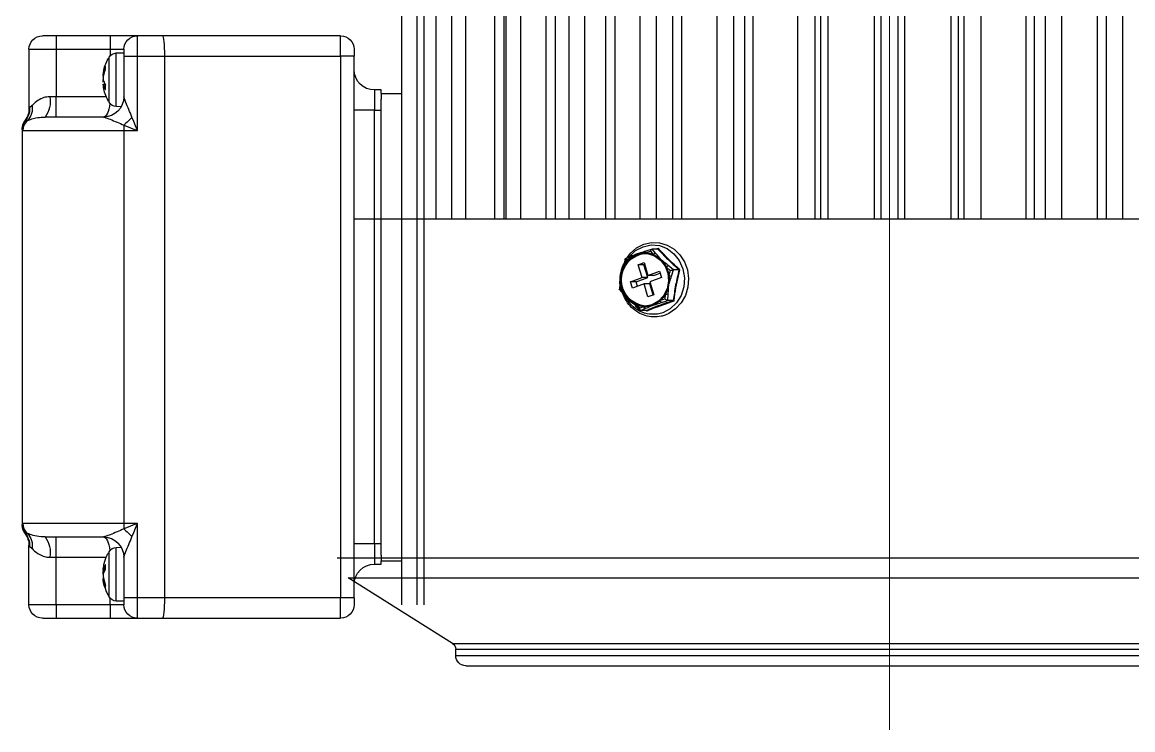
# Model space of a CAD drawing. Header units: millimetres. Extents: x 163705 to 1616509, y 81827 to 302547.
# Drawn here: x 221676.2 to 221922.1, y 154489.7 to 154646.4 of the extents above; entities that cross this region are included whole.
import ezdxf

# ---------------------------------------------------------------- set-up
doc = ezdxf.new("R2010")
doc.units = ezdxf.units.MM
doc.header["$LTSCALE"] = 10
doc.linetypes.add('CENTER2', pattern=[28.575, 19.05, -3.175, 3.175, -3.175])
doc.layers.add('1-中心线', color=1, linetype='CENTER2', lineweight=0)

# ---------------------------------------------------------------- blocks, each defined once
blk = doc.blocks.new('G$C5344DCDD')
for p, q in [((-6416.14, 2434.54), (-6416.19, 2434.05)), ((-6416.17, 2434.63), (-6416.14, 2434.54)), ((-6414.25, 2435.23), (-6326.69, 2435.23)), ((-6414.25, 2435.23), (-6413.97, 2435.02)), ((-6413.97, 2435.02), (-6413.97, 2412.73)), ((-6326.97, 2412.73), (-6326.97, 2435.02)), ((-6324.8, 2434.54), (-6324.77, 2434.63)), ((-6324.75, 2434.05), (-6324.8, 2434.54)), ((-6431.97, 2433.73), (-6431.97, 2427.73)), ((-6431.97, 2433.73), (-6418.87, 2433.73)), ((-6419.52, 2433.05), (-6418.99, 2433.6)), ((-6418.99, 2433.6), (-6418.87, 2433.73)), ((-6308.97, 2433.73), (-6322.07, 2433.73)), ((-6321.95, 2433.6), (-6321.42, 2433.05)), ((-6308.97, 2427.73), (-6308.97, 2433.73)), ((-6434.97, 2427.73), (-6434.97, 2430.73)), ((-6416.97, 2417.23), (-6416.97, 2430.18)), ((-6323.97, 2430.18), (-6323.97, 2417.23)), ((-6305.97, 2430.73), (-6305.97, 2427.73)), ((-6434.97, 2423.23), (-6434.97, 2427.73)), ((-6434.97, 2427.73), (-6431.97, 2427.73)), ((-6431.97, 2427.73), (-6431.97, 2415.73)), ((-6431.97, 2427.73), (-6421.47, 2427.73)), ((-6421.47, 2427.73), (-6421.47, 2429.13)), ((-6421.47, 2416.61), (-6421.47, 2427.73)), ((-6416.97, 2427.73), (-6421.47, 2427.73)), ((-6319.47, 2427.73), (-6323.97, 2427.73)), ((-6319.47, 2429.13), (-6319.47, 2427.73)), ((-6319.47, 2427.73), (-6319.47, 2416.59)), ((-6308.97, 2427.73), (-6319.47, 2427.73)), ((-6308.97, 2427.73), (-6305.97, 2427.73)), ((-6308.97, 2415.73), (-6308.97, 2427.73)), ((-6305.97, 2427.73), (-6305.97, 2415.73)), ((-6434.97, 2415.73), (-6434.97, 2423.23)), ((-6426.37, 2417.32), (-6428.27, 2416.82)), ((-6425.78, 2417.32), (-6427.67, 2416.82)), ((-6426.3, 2417.27), (-6426.54, 2417.24)), ((-6425.19, 2417.32), (-6424.04, 2416.82)), ((-6424.28, 2417.33), (-6424.31, 2416.94)), ((-6424.21, 2417.32), (-6424.24, 2416.91)), ((-6423.06, 2416.82), (-6424.21, 2417.32)), ((-6416.97, 2417.23), (-6416.96, 2417.16)), ((-6323.98, 2417.16), (-6323.97, 2417.23)), ((-6316.72, 2417.32), (-6317.82, 2416.82)), ((-6315.72, 2417.32), (-6316.83, 2416.82)), ((-6316.68, 2416.89), (-6316.72, 2417.32)), ((-6316.62, 2416.91), (-6316.66, 2417.33)), ((-6316.3, 2417.32), (-6316.65, 2417.23)), ((-6316.31, 2417.05), (-6316.3, 2417.32)), ((-6315.14, 2417.32), (-6313.22, 2416.82)), ((-6312.65, 2416.82), (-6314.57, 2417.32)), ((-6434.97, 2409.73), (-6434.97, 2415.73)), ((-6434.97, 2415.73), (-6431.97, 2415.73)), ((-6431.97, 2415.73), (-6430.57, 2415.73)), ((-6431.97, 2415.73), (-6431.97, 2412.73)), ((-6422.63, 2416.01), (-6430.21, 2416.01)), ((-6427.67, 2416.82), (-6428.27, 2416.82)), ((-6427.6, 2416.84), (-6428.19, 2416.84)), ((-6423.11, 2416.84), (-6424.09, 2416.84)), ((-6423.06, 2416.82), (-6424.04, 2416.82)), ((-6420.23, 2416.01), (-6422.63, 2416.01)), ((-6311.4, 2416.01), (-6320.71, 2416.01)), ((-6316.83, 2416.82), (-6317.82, 2416.82)), ((-6316.78, 2416.84), (-6317.78, 2416.84)), ((-6312.72, 2416.84), (-6313.3, 2416.84)), ((-6312.65, 2416.82), (-6313.22, 2416.82)), ((-6310.34, 2415.72), (-6311.56, 2416.45)), ((-6310.73, 2416.01), (-6311.4, 2416.01)), ((-6308.97, 2415.73), (-6310.37, 2415.73)), ((-6308.97, 2415.73), (-6305.97, 2415.73)), ((-6308.97, 2412.73), (-6308.97, 2415.73)), ((-6305.97, 2415.73), (-6305.97, 2409.73)), ((-6431.97, 2412.73), (-6430.47, 2412.73)), ((-6431.16, 2414.4), (-6431.22, 2412.73)), ((-6430.3, 2414.4), (-6431.16, 2414.4)), ((-6430.47, 2412.73), (-6430.47, 2409.73)), ((-6430.47, 2412.73), (-6421.45, 2412.73)), ((-6419.28, 2414.4), (-6430.3, 2414.4)), ((-6419.24, 2413.32), (-6419.28, 2414.4)), ((-6415.17, 2412.73), (-6413.97, 2412.73)), ((-6413.97, 2412.73), (-6326.97, 2412.73)), ((-6413.97, 2412.73), (-6413.97, 2409.73)), ((-6326.97, 2409.73), (-6326.97, 2412.73)), ((-6326.97, 2412.73), (-6325.77, 2412.73)), ((-6321.66, 2414.4), (-6321.7, 2413.32)), ((-6318.69, 2414.4), (-6321.66, 2414.4)), ((-6319.49, 2412.73), (-6310.47, 2412.73)), ((-6309.78, 2414.4), (-6318.69, 2414.4)), ((-6310.47, 2412.73), (-6308.97, 2412.73)), ((-6310.47, 2409.73), (-6310.47, 2412.73)), ((-6309.72, 2412.73), (-6309.78, 2414.4)), ((-6434.97, 2404.2), (-6434.97, 2409.73)), ((-6430.47, 2409.73), (-6434.97, 2409.73)), ((-6430.47, 2409.73), (-6430.47, 2403.73)), ((-6413.97, 2409.73), (-6430.47, 2409.73)), ((-6310.47, 2409.73), (-6326.97, 2409.73)), ((-6310.47, 2403.73), (-6310.47, 2409.73)), ((-6305.97, 2409.73), (-6310.47, 2409.73)), ((-6305.97, 2409.73), (-6305.97, 2404.2)), ((-6434.97, 2364.73), (-6434.97, 2404.2)), ((-6430.47, 2403.73), (-6430.47, 2364.73)), ((-6430.47, 2403.73), (-6310.47, 2403.73)), ((-6310.47, 2364.73), (-6310.47, 2403.73)), ((-6305.97, 2404.2), (-6305.97, 2364.73)), ((-6430.47, 2364.73), (-6434.97, 2364.73)), ((-6430.47, 2361.73), (-6430.47, 2364.73)), ((-6430.47, 2364.73), (-6310.47, 2364.73)), ((-6319.35, 2365.48), (-6319.35, 2120.98)), ((-6310.47, 2361.73), (-6310.47, 2364.73)), ((-6305.97, 2364.73), (-6310.47, 2364.73)), ((-6431.97, 2361.73), (-6430.47, 2361.73)), ((-6310.47, 2361.73), (-6430.47, 2361.73)), ((-6418.47, 2357.23), (-6418.47, 2361.73)), ((-6394.45, 2361.73), (-6394.45, 2120.98)), ((-6322.47, 2357.23), (-6322.47, 2361.73)), ((-6300.39, 2339.94), (-6314.9, 2363.03)), ((-6314.9, 2363.03), (-6314.9, 2123.44)), ((-6310.47, 2361.73), (-6308.97, 2361.73)), ((-6422.97, 2355.73), (-6422.97, 2357.23)), ((-6422.97, 2357.23), (-6418.47, 2357.23)), ((-6422.22, 2355.73), (-6422.97, 2355.73)), ((-6422.22, 2355.73), (-6420.96, 2355.73)), ((-6422.22, 2355.73), (-6422.22, 2351.23)), ((-6418.47, 2355.73), (-6420.96, 2355.73)), ((-6322.47, 2357.23), (-6418.47, 2357.23)), ((-6418.47, 2357.23), (-6418.47, 2355.73)), ((-6322.47, 2355.73), (-6418.47, 2355.73)), ((-6322.47, 2357.23), (-6317.97, 2357.23)), ((-6322.47, 2355.73), (-6322.47, 2357.23)), ((-6319.98, 2355.73), (-6322.47, 2355.73)), ((-6319.98, 2355.73), (-6318.72, 2355.73)), ((-6317.97, 2355.73), (-6318.72, 2355.73)), ((-6318.72, 2355.73), (-6318.72, 2351.23)), ((-6317.97, 2357.23), (-6317.97, 2355.73)), ((-6515.97, 2351.23), (-6422.22, 2351.23)), ((-6422.22, 2351.23), (-6318.72, 2351.23)), ((-6318.72, 2351.23), (-6308.97, 2351.23)), ((-6515.97, 2347.89), (-6308.97, 2347.89)), ((-6515.97, 2346.28), (-6308.97, 2346.28)), ((-6601.45, 2343.62), (-6394.45, 2343.62)), ((-6394.45, 2340.07), (-6601.45, 2340.07)), ((-6300.39, 2339.94), (-6300.39, 2146.53)), ((-6297.7, 2339.23), (-6299.12, 2339.23)), ((-6299.12, 2339.23), (-6299.12, 2147.23)), ((-6297.7, 2339.23), (-6297.7, 2147.23)), ((-6601.45, 2337.09), (-6394.45, 2337.09)), ((-6295.45, 2336.98), (-6295.45, 2149.48)), ((-6601.45, 2330.68), (-6394.45, 2330.68)), ((-6601.45, 2328.61), (-6394.45, 2328.61)), ((-6394.45, 2328.11), (-6601.45, 2328.11)), ((-6601.45, 2324.9), (-6394.45, 2324.9)), ((-6601.45, 2319.3), (-6394.45, 2319.3)), ((-6601.45, 2317.21), (-6394.45, 2317.21)), ((-6394.45, 2314.1), (-6601.45, 2314.1)), ((-6601.45, 2310.71), (-6394.45, 2310.71)), ((-6601.45, 2306.05), (-6394.45, 2306.05)), ((-6601.45, 2303.99), (-6394.45, 2303.99)), ((-6386.01, 2300.61), (-6385.55, 2301.69)), ((-6385.23, 2301.68), (-6385.59, 2300.88)), ((-6385.35, 2301.75), (-6384.14, 2302.11)), ((-6384.19, 2302.01), (-6385.23, 2301.68)), ((-6380.11, 2302.94), (-6381.32, 2302.86)), ((-6380.01, 2302.87), (-6378.87, 2302.95)), ((-6378.92, 2302.87), (-6379.97, 2302.8)), ((-6378.2, 2302.27), (-6378.92, 2302.87)), ((-6378.77, 2302.96), (-6377.81, 2302.14)), ((-6380.48, 2300.56), (-6381.42, 2297.98)), ((-6380.48, 2299.29), (-6381.42, 2296.71)), ((-6379.06, 2300.13), (-6380.48, 2300.56)), ((-6380.48, 2299.29), (-6380.48, 2300.56)), ((-6379.47, 2298.99), (-6380.48, 2299.29)), ((-6380, 2297.55), (-6379.06, 2300.13)), ((-6374.64, 2298.51), (-6375.33, 2299.35)), ((-6375.12, 2299.41), (-6374.16, 2298.27)), ((-6394.45, 2298.4), (-6601.45, 2298.4)), ((-6387.73, 2295.73), (-6387.28, 2297.13)), ((-6386.94, 2297.18), (-6387.25, 2296.15)), ((-6384.27, 2298.83), (-6384.74, 2297.54)), ((-6384.74, 2297.54), (-6381.89, 2296.69)), ((-6384.27, 2297.56), (-6384.33, 2297.41)), ((-6381.42, 2297.98), (-6384.27, 2298.83)), ((-6384.27, 2297.56), (-6384.27, 2298.83)), ((-6381.42, 2296.71), (-6384.27, 2297.56)), ((-6381.42, 2296.71), (-6381.42, 2297.98)), ((-6377.15, 2296.7), (-6380, 2297.55)), ((-6380, 2296.28), (-6380, 2297.55)), ((-6374.95, 2297.69), (-6374.64, 2298.51)), ((-6374.16, 2298.27), (-6374.62, 2297.19)), ((-6374.16, 2297.02), (-6374.16, 2298.27)), ((-6601.45, 2294.85), (-6394.45, 2294.85)), ((-6387.73, 2294.47), (-6387.73, 2295.73)), ((-6386.77, 2294.91), (-6387.73, 2295.73)), ((-6387.25, 2296.15), (-6386.56, 2295.52)), ((-6381.89, 2296.69), (-6382.84, 2294.1)), ((-6381.89, 2295.42), (-6382.42, 2293.98)), ((-6381.89, 2295.42), (-6381.89, 2296.69)), ((-6381.41, 2293.68), (-6380.47, 2296.26)), ((-6380.47, 2296.26), (-6377.62, 2295.4)), ((-6377.57, 2295.55), (-6380, 2296.28)), ((-6377.62, 2295.4), (-6377.15, 2296.7)), ((-6383.12, 2291.04), (-6384.08, 2292.18)), ((-6383.7, 2292.6), (-6382.97, 2291.79)), ((-6382.97, 2291.79), (-6381.92, 2292.07)), ((-6382.84, 2294.1), (-6381.41, 2293.68)), ((-6376.34, 2292.31), (-6377.75, 2292.21)), ((-6377.7, 2292.86), (-6376.67, 2292.97)), ((-6376.67, 2292.97), (-6376.31, 2293.99)), ((-6375.88, 2293.71), (-6376.34, 2292.31)), ((-6376.34, 2291.06), (-6376.34, 2292.31)), ((-6601.45, 2291.25), (-6394.45, 2291.25)), ((-6381.71, 2291.46), (-6383.12, 2291.04)), ((-6383.12, 2289.79), (-6383.12, 2291.04)), ((-6601.45, 2289.28), (-6394.45, 2289.28)), ((-6394.45, 2281.38), (-6601.45, 2281.38)), ((-6601.45, 2277.72), (-6394.45, 2277.72)), ((-6601.45, 2275.27), (-6394.45, 2275.27)), ((-6601.45, 2273.43), (-6394.45, 2273.43)), ((-6394.45, 2263.47), (-6601.45, 2263.47)), ((-6601.45, 2259.74), (-6394.45, 2259.74)), ((-6601.45, 2258.5), (-6394.45, 2258.5)), ((-6601.45, 2256.83), (-6394.45, 2256.83)), ((-6601.45, 2246.56), (-6394.45, 2246.56)), ((-6601.45, 2245.11), (-6394.45, 2245.11)), ((-6601.45, 2241.36), (-6394.45, 2241.36)), ((-6601.45, 2239.9), (-6394.45, 2239.9)), ((-6601.45, 2229.63), (-6394.45, 2229.63)), ((-6601.45, 2227.96), (-6394.45, 2227.96)), ((-6601.45, 2226.72), (-6394.45, 2226.72)), ((-6601.45, 2223), (-6394.45, 2223)), ((-6601.45, 2213.04), (-6394.45, 2213.04)), ((-6601.45, 2211.2), (-6394.45, 2211.2)), ((-6601.45, 2208.75), (-6394.45, 2208.75)), ((-6601.45, 2205.09), (-6394.45, 2205.09)), ((-6601.45, 2197.19), (-6394.45, 2197.19)), ((-6601.45, 2195.22), (-6394.45, 2195.22)), ((-6601.45, 2191.62), (-6394.45, 2191.62))]:
    blk.add_line(p, q)
for points in [[(-6415.17, 2412.73), (-6414.78, 2411.77), (-6414.38, 2410.76), (-6413.97, 2409.73)], [(-6326.97, 2409.73), (-6326.56, 2410.76), (-6326.16, 2411.77), (-6325.77, 2412.73)], [(-6413.97, 2409.73), (-6415, 2410.14), (-6416, 2410.55), (-6416.97, 2410.93)], [(-6323.97, 2410.93), (-6324.94, 2410.55), (-6325.94, 2410.14), (-6326.97, 2409.73)], [(-6385.24, 2301.69), (-6385.29, 2301.67), (-6386.8, 2300.58), (-6387.98, 2299.19), (-6388.79, 2297.59), (-6389.17, 2295.87), (-6389.1, 2294.12), (-6388.6, 2292.44), (-6387.7, 2290.9), (-6386.43, 2289.6), (-6384.87, 2288.6), (-6383.1, 2287.95), (-6381.21, 2287.7), (-6379.3, 2287.84), (-6377.48, 2288.39), (-6375.84, 2289.31), (-6374.48, 2290.56), (-6373.47, 2292.05), (-6373.12, 2292.85)], [(-6375.39, 2295.77), (-6375.1, 2297.33), (-6375.32, 2298.89), (-6376.05, 2300.33), (-6377.21, 2301.51), (-6378.7, 2302.33), (-6380.39, 2302.71), (-6382.13, 2302.63), (-6383.77, 2302.08), (-6385.15, 2301.12), (-6386.16, 2299.83), (-6386.71, 2298.33), (-6386.75, 2296.75), (-6386.27, 2295.23), (-6385.31, 2293.91), (-6383.97, 2292.9), (-6382.36, 2292.29), (-6380.63, 2292.14), (-6378.92, 2292.46), (-6377.39, 2293.22), (-6376.18, 2294.36), (-6375.39, 2295.77)], [(-6384.14, 2302.11), (-6384.16, 2302.15), (-6384.17, 2302.17), (-6384.19, 2302.17), (-6384.2, 2302.16), (-6384.2, 2302.14), (-6384.2, 2302.11), (-6384.2, 2302.07), (-6384.19, 2302.01)], [(-6377.81, 2302.14), (-6377.83, 2302.2), (-6377.86, 2302.24), (-6377.9, 2302.27), (-6377.94, 2302.29), (-6378, 2302.3), (-6378.06, 2302.3), (-6378.13, 2302.29), (-6378.2, 2302.27)], [(-6385.92, 2300.91), (-6386.07, 2300.79), (-6387.39, 2299.41), (-6388.26, 2297.77), (-6388.64, 2295.98), (-6388.49, 2294.16), (-6387.83, 2292.44), (-6386.7, 2290.93), (-6385.18, 2289.74), (-6383.37, 2288.94), (-6381.39, 2288.6), (-6379.38, 2288.73), (-6377.48, 2289.33), (-6375.82, 2290.36), (-6374.51, 2291.74), (-6373.63, 2293.38)], [(-6375.12, 2299.41), (-6375.11, 2299.43), (-6375.12, 2299.45), (-6375.13, 2299.46), (-6375.15, 2299.45), (-6375.18, 2299.44), (-6375.22, 2299.42), (-6375.27, 2299.39), (-6375.33, 2299.35)], [(-6386.94, 2297.18), (-6387.02, 2297.19), (-6387.09, 2297.19), (-6387.15, 2297.2), (-6387.2, 2297.19), (-6387.24, 2297.18), (-6387.26, 2297.17), (-6387.28, 2297.15), (-6387.28, 2297.13)]]:
    blk.add_lwpolyline(points)
for centre, radius, start, end in [((-6418.87, 2438.03), 4.43, 268.4833, 308.0645), ((-6418.87, 2438.23), 4.5, 270, 306.8699), ((-6413.97, 2432.01), 3.01, 89.9444, 137.4346), ((-6414.37, 2432.23), 3, 90, 126.8699), ((-6414.24, 2432.28), 2.95, 90.0381, 130.0706), ((-6326.97, 2432.01), 3.01, 42.565, 90.056), ((-6326.7, 2432.28), 2.95, 49.9295, 89.962), ((-6326.57, 2432.23), 3, 53.1301, 90), ((-6322.07, 2438.03), 4.43, 231.9354, 271.5169), ((-6322.07, 2438.23), 4.5, 233.1301, 270), ((-6431.97, 2430.73), 3, 90, 180), ((-6418.86, 2436.9), 3.91, 260.177, 313.0451), ((-6322.08, 2436.9), 3.91, 226.9549, 279.8229), ((-6308.97, 2430.73), 3, 0, 90), ((-6420.41, 2434.75), 5.72, 259.2711, 306.9567), ((-6320.53, 2434.75), 5.72, 233.0433, 280.7289), ((-6421.47, 2417.23), 4.5, 270, 0), ((-6319.47, 2417.23), 4.5, 180, 270), ((-6429.21, 2414.33), 1.95, 120.7913, 178), ((-6421.46, 2417.23), 4.49, 270.0625, 359.1845), ((-6421.23, 2414.33), 1.95, 2, 59.2087), ((-6319.48, 2417.23), 4.49, 180.8156, 269.9374), ((-6319.71, 2414.33), 1.95, 120.7913, 178), ((-6311.73, 2414.33), 1.95, 2, 59.2087), ((-6431.97, 2409.73), 3, 90, 180), ((-6426.59, 2422.35), 14.93, 310.109, 319.8907), ((-6314.35, 2422.35), 14.93, 220.1091, 229.8912), ((-6308.97, 2409.73), 3, 0, 90), ((-6431.97, 2364.73), 3, 180, 270), ((-6308.97, 2364.73), 3, 270, 0), ((-6427.47, 2357.23), 4.5, 0, 90), ((-6313.47, 2357.23), 4.5, 90, 180), ((-6299.12, 2340.73), 1.5, 212.1523, 270), ((-6297.7, 2336.98), 2.25, 0, 90), ((-6380.95, 2296.68), 5.88, 5.844, 174.156), ((-6381.26, 2296.95), 5.85, 120.0932, 137.7297), ((-6381, 2296.51), 6.36, 100.5175, 120.0967), ((-6380.95, 2296.26), 6.61, 81.5194, 100.6032), ((-6380.16, 2302.75), 0.189, 14.0243, 74.7152), ((-6380.92, 2296.43), 6.44, 65.0362, 81.5767), ((-6380.71, 2296.86), 5.96, 44.6806, 65.1251), ((-6381.66, 2297.31), 5.31, 137.6859, 159.7727), ((-6385.64, 2300.51), 0.379, 81.5325, 164.9222), ((-6380.03, 2295.53), 6.75, 341.3926, 61.3962), ((-6380.28, 2297.28), 5.37, 22.7577, 44.6859), ((-6379.95, 2297.43), 5, 3.0671, 22.655), ((-6381.98, 2297.43), 4.97, 159.8667, 182.9665), ((-6381.94, 2297.44), 5, 183.0697, 202.6524), ((-6379.91, 2297.44), 4.97, 339.8649, 2.9683), ((-6375.22, 2297.15), 0.61, 3.9439, 63.64), ((-6385.96, 2294.97), 0.816, 137.8391, 184.1219), ((-6381.61, 2297.59), 5.37, 202.758, 224.6856), ((-6380.23, 2297.56), 5.31, 317.6852, 339.7734), ((-6381.19, 2298.01), 5.96, 224.6813, 245.1244), ((-6382.32, 2290.95), 2.15, 129.8522, 145.2586), ((-6380.98, 2298.44), 6.44, 245.0367, 261.5762), ((-6380.95, 2298.6), 6.61, 261.5194, 280.6032), ((-6378.26, 2293.02), 3.78, 194.5307, 204.2566), ((-6380.89, 2298.36), 6.36, 280.5173, 300.0969), ((-6379.23, 2292.65), 1.54, 343.2964, 7.8264), ((-6380.64, 2297.92), 5.85, 300.0934, 317.7295), ((-6376.54, 2293.17), 0.849, 39.9302, 74.3632)]:
    blk.add_arc(centre, radius, start, end)
for centre, ratio, start_param, end_param in [((-6421.47, 2417.23), 0.333333, 5.053552, 6.283185), ((-6319.47, 2417.23), 0.333333, 3.141593, 4.371226), ((-6430.47, 2404.2), 0.104167, 3.141593, 4.712389), ((-6430.47, 2404.2), 0.104167, 3.141593, 4.712389), ((-6310.47, 2404.2), 0.104167, 4.712389, 6.283185), ((-6310.47, 2404.2), 0.104167, 4.712389, 6.283185)]:
    blk.add_ellipse(centre, major_axis=(4.5, 0), ratio=ratio, start_param=start_param, end_param=end_param)
for points, knots in [([(-6326.97, 2435.02), (-6326.97, 2435.03), (-6326.97, 2435.17), (-6326.83, 2435.2), (-6326.69, 2435.23)], [0, 0, 0, 0, 0.0112005, 0.372095, 0.372095, 0.372095, 0.372095]), ([(-6421.47, 2429.13), (-6421.43, 2429.58), (-6421.37, 2430.15), (-6421.01, 2431.16), (-6420.44, 2432.17), (-6419.83, 2432.76), (-6419.52, 2433.05)], [0, 0, 0, 0, 1.132248, 1.448462, 2.951506, 4.50239, 4.50239, 4.50239, 4.50239]), ([(-6416.19, 2434.05), (-6416.31, 2433.77), (-6416.55, 2433.21), (-6416.88, 2431.9), (-6416.94, 2430.74), (-6416.97, 2430.18)], [0, 0, 0, 0, 1.372958, 2.699522, 3.973762, 3.973762, 3.973762, 3.973762]), ([(-6323.97, 2430.18), (-6323.98, 2430.47), (-6324.01, 2431.5), (-6324.3, 2432.98), (-6324.6, 2433.69), (-6324.75, 2434.05)], [0, 0, 0, 0, 0.630944, 2.27596, 3.974021, 3.974021, 3.974021, 3.974021]), ([(-6322.07, 2433.73), (-6322.07, 2433.73), (-6322.06, 2433.72), (-6322, 2433.65), (-6321.95, 2433.6)], [0, 0, 0, 0, 0.0532407, 0.1763214, 0.1763214, 0.1763214, 0.1763214]), ([(-6321.42, 2433.05), (-6321.03, 2432.68), (-6320.39, 2432.04), (-6319.79, 2430.84), (-6319.52, 2429.91), (-6319.49, 2429.42), (-6319.47, 2429.13)], [0, 0, 0, 0, 1.918288, 3.240133, 3.781789, 4.503621, 4.503621, 4.503621, 4.503621]), ([(-6426.54, 2417.24), (-6426.79, 2417.22), (-6427.73, 2417.14), (-6428.97, 2416.72), (-6429.84, 2416.17), (-6430.12, 2416)], [0, 0, 0, 0, 0.767353, 2.843974, 3.843281, 3.843281, 3.843281, 3.843281]), ([(-6426.17, 2417.33), (-6426.17, 2417.33), (-6426.16, 2417.34), (-6426.2, 2417.33), (-6426.28, 2417.33), (-6426.34, 2417.32), (-6426.37, 2417.32)], [0, 0, 0, 0, 0.0229335, 0.0902146, 0.157315, 0.2079199, 0.2079199, 0.2079199, 0.2079199]), ([(-6425.78, 2417.32), (-6425.73, 2417.32), (-6425.65, 2417.33), (-6425.5, 2417.33), (-6425.37, 2417.33), (-6425.26, 2417.33), (-6425.21, 2417.32), (-6425.19, 2417.32)], [0, 0, 0, 0, 0.1238967, 0.2478288, 0.3709658, 0.4937593, 0.5863741, 0.5863741, 0.5863741, 0.5863741]), ([(-6424.66, 2417.32), (-6424.71, 2417.32), (-6424.79, 2417.33), (-6424.94, 2417.33), (-6425.07, 2417.33), (-6425.18, 2417.33), (-6425.23, 2417.32), (-6425.25, 2417.32)], [0, 0, 0, 0, 0.1239061, 0.2478384, 0.3709651, 0.493759, 0.5863741, 0.5863741, 0.5863741, 0.5863741]), ([(-6424.21, 2417.32), (-6424.23, 2417.32), (-6424.27, 2417.33), (-6424.27, 2417.33), (-6424.27, 2417.33)], [0, 0, 0, 0, 0.03692422, 0.06135044, 0.06135044, 0.06135044, 0.06135044]), ([(-6424.27, 2417.33), (-6424.26, 2417.33), (-6424.24, 2417.33), (-6424.16, 2417.33), (-6424.1, 2417.32), (-6424.07, 2417.32)], [0, 0, 0, 0, 0.0744211, 0.1486418, 0.2046255, 0.2046255, 0.2046255, 0.2046255]), ([(-6420.38, 2416.1), (-6420.83, 2416.33), (-6421.73, 2416.78), (-6422.99, 2417.18), (-6423.79, 2417.24), (-6424.07, 2417.26)], [0, 0, 0, 0, 1.503082, 3.04357, 3.901068, 3.901068, 3.901068, 3.901068]), ([(-6316.87, 2417.27), (-6317.29, 2417.22), (-6318.36, 2417.09), (-6319.64, 2416.64), (-6320.4, 2416.15), (-6320.61, 2416.01)], [0, 0, 0, 0, 1.256771, 3.244172, 3.991656, 3.991656, 3.991656, 3.991656]), ([(-6316.87, 2417.32), (-6316.83, 2417.32), (-6316.76, 2417.33), (-6316.68, 2417.33), (-6316.65, 2417.33), (-6316.66, 2417.33), (-6316.7, 2417.32), (-6316.72, 2417.32)], [0, 0, 0, 0, 0.0583981, 0.1168147, 0.1748536, 0.2327368, 0.2763908, 0.2763908, 0.2763908, 0.2763908]), ([(-6315.72, 2417.32), (-6315.75, 2417.32), (-6315.8, 2417.33), (-6315.92, 2417.33), (-6316.06, 2417.33), (-6316.19, 2417.33), (-6316.27, 2417.32), (-6316.3, 2417.32)], [0, 0, 0, 0, 0.1232132, 0.2464547, 0.3688973, 0.4910178, 0.5831192, 0.5831192, 0.5831192, 0.5831192]), ([(-6315.72, 2417.32), (-6315.7, 2417.32), (-6315.64, 2417.33), (-6315.52, 2417.33), (-6315.38, 2417.33), (-6315.25, 2417.33), (-6315.17, 2417.32), (-6315.14, 2417.32)], [0, 0, 0, 0, 0.1232132, 0.2464547, 0.3688973, 0.4910178, 0.5831192, 0.5831192, 0.5831192, 0.5831192]), ([(-6314.57, 2417.32), (-6314.61, 2417.32), (-6314.69, 2417.33), (-6314.76, 2417.33), (-6314.79, 2417.33), (-6314.78, 2417.33), (-6314.78, 2417.33)], [0, 0, 0, 0, 0.0694703, 0.1389626, 0.2080083, 0.2177014, 0.2177014, 0.2177014, 0.2177014]), ([(-6311.56, 2416.45), (-6312.21, 2416.7), (-6313.17, 2417.07), (-6314.21, 2417.3), (-6314.56, 2417.31), (-6314.57, 2417.31)], [0, 0, 0, 0, 2.095099, 3.113076, 3.147789, 3.147789, 3.147789, 3.147789]), ([(-6428.27, 2416.82), (-6428.24, 2416.83), (-6428.21, 2416.84), (-6428.18, 2416.83), (-6428.18, 2416.83)], [0, 0, 0, 0, 0.07448457, 0.08839405, 0.08839405, 0.08839405, 0.08839405]), ([(-6423.12, 2416.83), (-6423.11, 2416.83), (-6423.09, 2416.84), (-6423.07, 2416.82), (-6423.06, 2416.82)], [0, 0, 0, 0, 0.04398154, 0.06014894, 0.06014894, 0.06014894, 0.06014894]), ([(-6416.96, 2417.16), (-6416.94, 2417.07), (-6416.9, 2416.93), (-6416.73, 2416.47), (-6416.42, 2415.64), (-6415.88, 2414.29), (-6415.4, 2413.23), (-6415.17, 2412.73)], [0, 0, 0, 0, 0.623986, 0.871737, 1.877379, 3.415288, 4.782886, 4.782886, 4.782886, 4.782886]), ([(-6325.77, 2412.73), (-6325.54, 2413.23), (-6325.07, 2414.29), (-6324.52, 2415.64), (-6324.16, 2416.6), (-6324.01, 2417.03), (-6323.98, 2417.14), (-6323.98, 2417.16)], [0, 0, 0, 0, 1.367588, 2.905492, 3.911131, 4.607711, 4.782991, 4.782991, 4.782991, 4.782991]), ([(-6317.82, 2416.82), (-6317.81, 2416.83), (-6317.78, 2416.84), (-6317.76, 2416.83), (-6317.75, 2416.83)], [0, 0, 0, 0, 0.04601166, 0.07560108, 0.07560108, 0.07560108, 0.07560108]), ([(-6312.75, 2416.83), (-6312.75, 2416.83), (-6312.73, 2416.84), (-6312.69, 2416.83), (-6312.66, 2416.82), (-6312.65, 2416.82)], [0, 0, 0, 0, 0.0037093, 0.0781247, 0.104322, 0.104322, 0.104322, 0.104322]), ([(-6416.97, 2410.93), (-6417.53, 2411.16), (-6418.65, 2411.63), (-6420.05, 2412.23), (-6420.94, 2412.58), (-6421.34, 2412.72), (-6421.42, 2412.73), (-6421.45, 2412.73)], [0, 0, 0, 0, 1.524667, 3.096604, 4.044952, 4.519906, 4.833722, 4.833722, 4.833722, 4.833722]), ([(-6319.49, 2412.73), (-6319.54, 2412.73), (-6319.62, 2412.71), (-6320.03, 2412.57), (-6320.9, 2412.23), (-6322.29, 2411.63), (-6323.42, 2411.16), (-6323.97, 2410.93)], [0, 0, 0, 0, 0.424913, 0.788508, 1.736892, 3.308896, 4.833611, 4.833611, 4.833611, 4.833611]), ([(-6385.55, 2301.69), (-6385.55, 2301.72), (-6385.53, 2301.78), (-6385.44, 2301.79), (-6385.33, 2301.75), (-6385.25, 2301.7), (-6385.23, 2301.69), (-6385.23, 2301.68)], [0, 0, 0, 0, 0.1151869, 0.2298053, 0.3606053, 0.4034908, 0.4065055, 0.4065055, 0.4065055, 0.4065055]), ([(-6382.67, 2302.58), (-6382.97, 2302.54), (-6383.63, 2302.45), (-6384.21, 2302.16), (-6384.53, 2302)], [0, 0, 0, 0, 0.893902, 1.963402, 1.963402, 1.963402, 1.963402]), ([(-6378.77, 2302.96), (-6378.77, 2302.99), (-6378.78, 2303.05), (-6378.83, 2303.03), (-6378.88, 2302.96), (-6378.91, 2302.89), (-6378.92, 2302.87), (-6378.92, 2302.87)], [0, 0, 0, 0, 0.0854628, 0.1705054, 0.2675523, 0.2993669, 0.3016051, 0.3016051, 0.3016051, 0.3016051]), ([(-6373.12, 2292.85), (-6373.02, 2293.16), (-6372.75, 2294.03), (-6372.63, 2295.54), (-6372.92, 2297.28), (-6373.65, 2298.91), (-6374.76, 2300.34), (-6376.18, 2301.52), (-6377.32, 2302.01), (-6377.89, 2302.26)], [0, 0, 0, 0, 0.995453, 2.788574, 4.58099, 6.371794, 8.164973, 9.963483, 11.734186, 11.734186, 11.734186, 11.734186]), ([(-6386.64, 2299.14), (-6386.64, 2299.15), (-6386.56, 2299.33), (-6386.35, 2299.79), (-6386.14, 2300.29), (-6386.01, 2300.61)], [0, 0, 0, 0, 0.013339, 0.623666, 1.594763, 1.594763, 1.594763, 1.594763]), ([(-6387.28, 2297.13), (-6387.15, 2297.54), (-6386.93, 2298.2), (-6386.73, 2298.87), (-6386.64, 2299.14), (-6386.64, 2299.14)], [0, 0, 0, 0, 1.284673, 2.092097, 2.109736, 2.109736, 2.109736, 2.109736]), ([(-6376.34, 2291.06), (-6375.98, 2292.1), (-6375.26, 2294.23), (-6374.53, 2296.08), (-6374.16, 2297.02)], [0, 0, 0, 0, 3.120068, 6.346923, 6.346923, 6.346923, 6.346923]), ([(-6374.03, 2296.97), (-6374.07, 2296.89), (-6374.24, 2296.46), (-6374.98, 2294.6), (-6375.68, 2292.55), (-6376.25, 2290.89)], [0, 0, 0, 0, 0.301325, 1.507128, 6.46988, 6.46988, 6.46988, 6.46988]), ([(-6374.62, 2297.19), (-6374.75, 2296.88), (-6374.96, 2296.37), (-6375.17, 2295.91), (-6375.25, 2295.73), (-6375.25, 2295.73)], [0, 0, 0, 0, 0.971089, 1.581422, 1.594754, 1.594754, 1.594754, 1.594754]), ([(-6374.16, 2298.27), (-6374.17, 2298.31), (-6374.19, 2298.38), (-6374.33, 2298.46), (-6374.5, 2298.5), (-6374.61, 2298.51), (-6374.64, 2298.51), (-6374.64, 2298.51)], [0, 0, 0, 0, 0.1636404, 0.3264733, 0.5122811, 0.5732034, 0.5774872, 0.5774872, 0.5774872, 0.5774872]), ([(-6374.16, 2297.02), (-6374.16, 2297.01), (-6374.16, 2297), (-6374.13, 2296.98), (-6374.09, 2296.97), (-6374.05, 2296.97), (-6374.03, 2296.97), (-6374.03, 2296.97)], [0, 0, 0, 0, 0.0356361, 0.071121, 0.1105197, 0.1484372, 0.1505959, 0.1505959, 0.1505959, 0.1505959]), ([(-6387.86, 2294.38), (-6387.83, 2294.48), (-6387.78, 2294.61), (-6387.74, 2294.74), (-6387.73, 2294.76)], [0, 0, 0, 0, 0.3199754, 0.4069998, 0.4069998, 0.4069998, 0.4069998]), ([(-6387.86, 2294.38), (-6387.86, 2294.38), (-6387.84, 2294.38), (-6387.81, 2294.4), (-6387.77, 2294.42), (-6387.74, 2294.45), (-6387.73, 2294.47), (-6387.73, 2294.47)], [0, 0, 0, 0, 0.0024374, 0.0452765, 0.0897627, 0.1298447, 0.1700916, 0.1700916, 0.1700916, 0.1700916]), ([(-6383.17, 2289.6), (-6383.24, 2289.68), (-6383.6, 2290.09), (-6385.15, 2291.83), (-6386.65, 2293.24), (-6387.86, 2294.38)], [0, 0, 0, 0, 0.312265, 1.561813, 6.704632, 6.704632, 6.704632, 6.704632]), ([(-6387.25, 2296.15), (-6387.25, 2296.14), (-6387.28, 2296.13), (-6387.4, 2296.08), (-6387.56, 2295.98), (-6387.7, 2295.85), (-6387.72, 2295.77), (-6387.73, 2295.73)], [0, 0, 0, 0, 0.0049141, 0.0748212, 0.2880264, 0.4748705, 0.66263, 0.66263, 0.66263, 0.66263]), ([(-6387.73, 2294.47), (-6386.98, 2293.78), (-6385.44, 2292.35), (-6383.9, 2290.65), (-6383.12, 2289.79)], [0, 0, 0, 0, 3.233389, 6.577459, 6.577459, 6.577459, 6.577459]), ([(-6385.43, 2293.82), (-6385.43, 2293.82), (-6385.6, 2293.95), (-6386.04, 2294.29), (-6386.49, 2294.68), (-6386.77, 2294.91)], [0, 0, 0, 0, 0.014481, 0.677102, 1.731387, 1.731387, 1.731387, 1.731387]), ([(-6375.25, 2295.73), (-6375.25, 2295.72), (-6375.33, 2295.46), (-6375.54, 2294.78), (-6375.75, 2294.12), (-6375.88, 2293.71)], [0, 0, 0, 0, 0.017639, 0.825067, 2.109741, 2.109741, 2.109741, 2.109741]), ([(-6384.08, 2292.18), (-6384.36, 2292.51), (-6384.81, 2293.04), (-6385.25, 2293.6), (-6385.42, 2293.81), (-6385.43, 2293.82)], [0, 0, 0, 0, 1.291469, 2.103151, 2.120883, 2.120883, 2.120883, 2.120883]), ([(-6382.97, 2291.79), (-6382.97, 2291.79), (-6382.98, 2291.75), (-6383.02, 2291.62), (-6383.07, 2291.41), (-6383.11, 2291.18), (-6383.12, 2291.08), (-6383.12, 2291.04)], [0, 0, 0, 0, 0.0057049, 0.0868912, 0.3345276, 0.5515267, 0.769605, 0.769605, 0.769605, 0.769605]), ([(-6379.73, 2292.11), (-6379.74, 2292.11), (-6379.99, 2292.02), (-6380.64, 2291.79), (-6381.3, 2291.59), (-6381.71, 2291.46)], [0, 0, 0, 0, 0.01739, 0.813609, 2.080433, 2.080433, 2.080433, 2.080433]), ([(-6377.75, 2292.21), (-6378.16, 2292.18), (-6378.83, 2292.13), (-6379.47, 2292.12), (-6379.73, 2292.11), (-6379.73, 2292.11)], [0, 0, 0, 0, 1.205798, 1.96363, 1.980204, 1.980204, 1.980204, 1.980204]), ([(-6376.34, 2292.31), (-6376.35, 2292.35), (-6376.36, 2292.44), (-6376.46, 2292.65), (-6376.57, 2292.83), (-6376.64, 2292.94), (-6376.66, 2292.97), (-6376.67, 2292.97)], [0, 0, 0, 0, 0.2112864, 0.4215379, 0.6614732, 0.7401321, 0.7456698, 0.7456698, 0.7456698, 0.7456698]), ([(-6376.25, 2290.89), (-6376.36, 2290.88), (-6376.89, 2290.83), (-6379.18, 2290.55), (-6381.39, 2290.02), (-6383.17, 2289.6)], [0, 0, 0, 0, 0.328003, 1.640487, 7.042319, 7.042319, 7.042319, 7.042319]), ([(-6383.17, 2289.6), (-6383.16, 2289.6), (-6383.16, 2289.62), (-6383.15, 2289.66), (-6383.13, 2289.71), (-6383.12, 2289.76), (-6383.12, 2289.78), (-6383.12, 2289.79)], [0, 0, 0, 0, 0.0027772, 0.0514291, 0.1019795, 0.1475064, 0.1932219, 0.1932219, 0.1932219, 0.1932219]), ([(-6383.12, 2289.79), (-6382.01, 2290.06), (-6379.75, 2290.63), (-6377.49, 2290.91), (-6376.34, 2291.06)], [0, 0, 0, 0, 3.396365, 6.908967, 6.908967, 6.908967, 6.908967]), ([(-6376.34, 2291.06), (-6376.34, 2291.05), (-6376.33, 2291.03), (-6376.31, 2290.99), (-6376.29, 2290.94), (-6376.26, 2290.91), (-6376.25, 2290.9), (-6376.25, 2290.89)], [0, 0, 0, 0, 0.0445487, 0.088914, 0.1381729, 0.1855814, 0.1882916, 0.1882916, 0.1882916, 0.1882916])]:
    blk.add_open_spline(points, degree=3, knots=knots)
at = {"layer": '1-中心线', "ltscale": 1.25}
blk.add_line((-6839.95, 2243.23), (-6281.27, 2243.23), dxfattribs=at)
blk = doc.blocks.new('A$C790c3438')
at = {"xscale": -1, "rotation": 89.99999999999993}
blk.add_blockref('G$C5344DCDD', (-21032.91, 9202.25), dxfattribs=at)

msp = doc.modelspace()

# ---------------------------------------------------------------- block references
msp.add_blockref('A$C790c3438', (245144.313, 139006.156))

doc.saveas('drawing.dxf')
